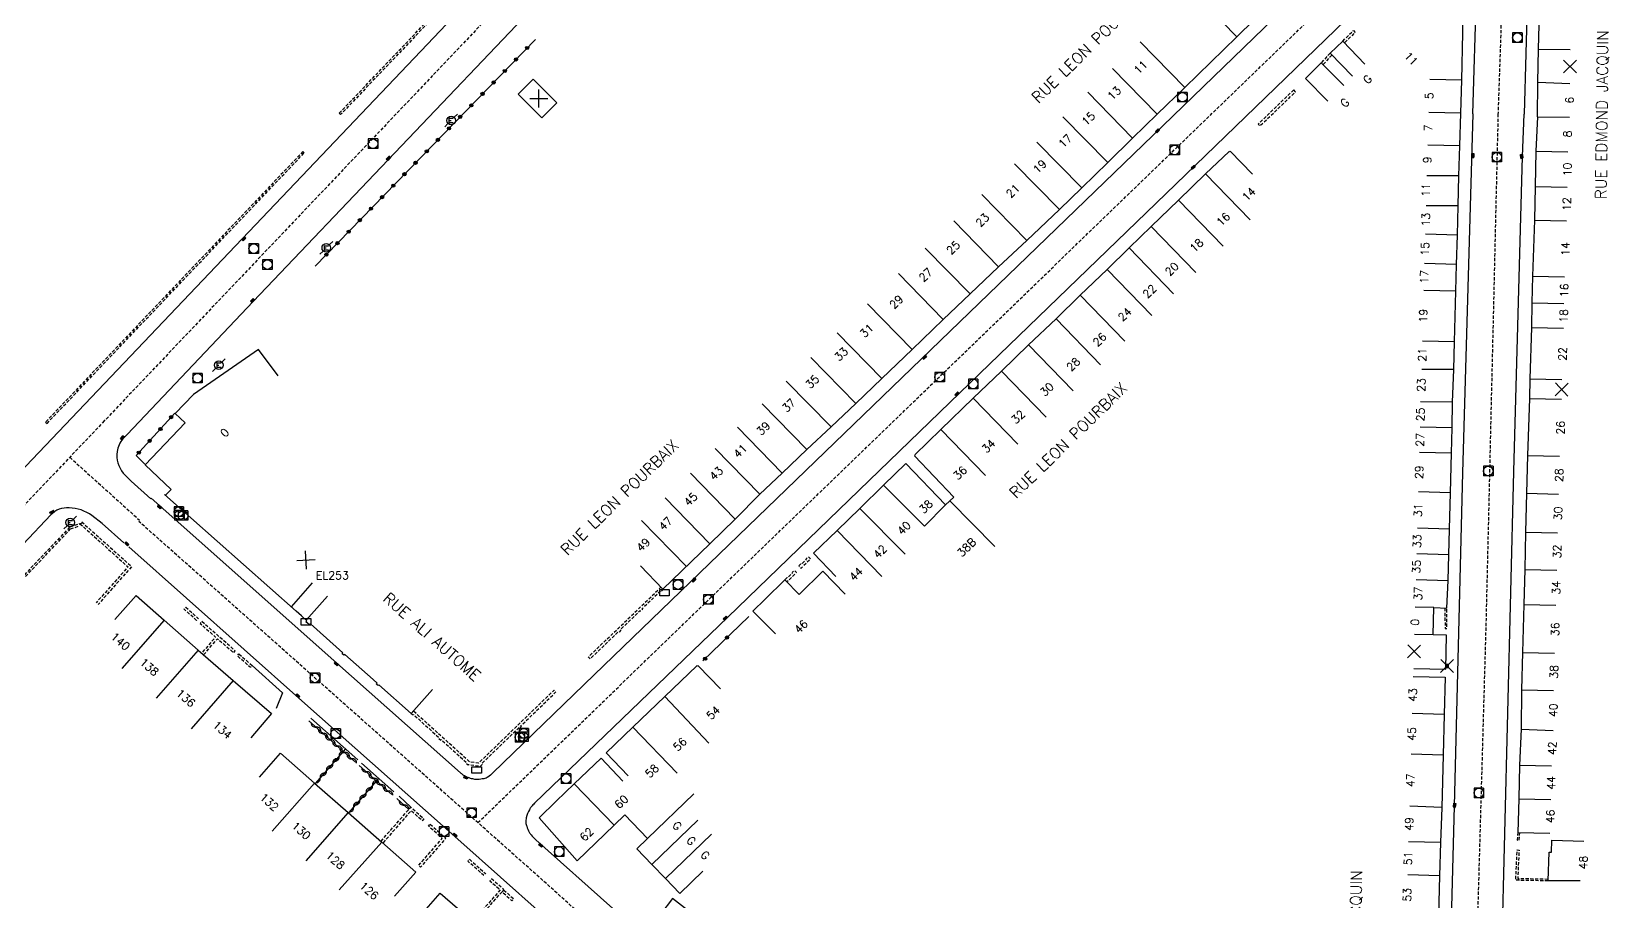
# Model space of a CAD drawing. Header units: millimetres. Extents: x 151000 to 152000, y 121000 to 122001.
# Drawn here: x 151374.9 to 151622.2, y 121145.2 to 121281 of the extents above; entities that cross this region are included whole.
import ezdxf
from ezdxf.enums import TextEntityAlignment as Align

# ---------------------------------------------------------------- set-up
doc = ezdxf.new("R2010")
doc.units = ezdxf.units.MM
doc.linetypes.add('DASHED', pattern=[0.75, 0.5, -0.25])
doc.layers.get('0').update_dxf_attribs({"linetype": 'CONTINUOUS'})
for name, color, linetype in [('W0001', 6, 'DASHED'), ('W0008', 7, 'CONTINUOUS'), ('W0100', 7, 'CONTINUOUS'), ('W0112', 1, 'DASHED'), ('W0310', 3, 'CONTINUOUS'), ('W0322', 7, 'CONTINUOUS'), ('W0400', 7, 'CONTINUOUS'), ('W0420', 7, 'CONTINUOUS'), ('W0471', 7, 'CONTINUOUS'), ('W0984', 7, 'CONTINUOUS'), ('W0989', 7, 'CONTINUOUS'), ('W0991', 7, 'CONTINUOUS'), ('W1102', 7, 'CONTINUOUS'), ('W1471', 7, 'CONTINUOUS')]:
    doc.layers.add(name, color=color, linetype=linetype)
doc.styles.get("Standard").update_dxf_attribs({"font": 'romans.shx', "width": 0.85})

# ---------------------------------------------------------------- blocks, each defined once
blk = doc.blocks.new('T420')
for p, q in [((0.75, 0.75), (-0.75, 0.75)), ((-0.75, 0.75), (-0.75, -0.75)), ((0.75, 0.75), (0.75, -0.75)), ((0.75, -0.75), (-0.75, -0.75))]:
    blk.add_line(p, q)
blk.add_ellipse((0, 0), major_axis=(-0.53, 0.53), ratio=1, start_param=3.926991, end_param=10.210176)
blk = doc.blocks.new('T400')
for p, q in [((-0.15, 0.3), (0.15, 0.3)), ((-0.15, -0.25), (-0.15, 0.3)), ((-0.15, 0.15), (0.15, 0.15)), ((-0.15, 0), (0.15, 0)), ((0.15, 0.3), (0.15, -0.25)), ((-0.15, -0.15), (0.15, -0.15)), ((-0.15, -0.25), (-0.15, -0.3)), ((-0.15, -0.3), (0.15, -0.3)), ((0.15, -0.3), (0.15, -0.25))]:
    blk.add_line(p, q)
blk = doc.blocks.new('t991o')
at = {"color": 0, "linetype": 'Continuous'}
for p, q in [((-1, 1), (1, -1)), ((-1, -1), (1, 1))]:
    blk.add_line(p, q, dxfattribs=at)
blk = doc.blocks.new('t322o')
at = {"color": 0, "linetype": 'Continuous'}
for radius in [0.25, 0.15]:
    blk.add_circle((0, 0), radius, dxfattribs=at)
blk = doc.blocks.new('t310o')
at = {"color": 0, "linetype": 'Continuous'}
for centre, start, end in [((-0.5, 0.38), 216.8699, 323.1304), ((0.5, -0.37), 36.8699, 143.1303)]:
    blk.add_arc(centre, 0.625, start, end, dxfattribs=at)
blk = doc.blocks.new('T471')
for p, q in [((-0.333334, 0.333334), (-0.333334, -0.333334)), ((-0.333334, 0.333334), (0.333334, 0.333334)), ((-0.333334, 0), (0, 0)), ((0.500001, 0.500001), (1.000002, 1.000002)), ((-0.500001, -0.500001), (-1.000002, -1.000002)), ((-0.333334, -0.333334), (0.333334, -0.333334))]:
    blk.add_line(p, q)
blk.add_ellipse((0, 0), major_axis=(0.471405, 0.471405), ratio=1, start_param=5.4977871438, end_param=11.780972451)
blk = doc.blocks.new('T1471')
at = {"color": 0, "linetype": 'Continuous', "flags": 128}
blk.add_lwpolyline([(-0.75, -0.5), (-0.75, 0.5), (0.75, 0.5), (0.75, -0.5), (-0.75, -0.5)], dxfattribs=at)

msp = doc.modelspace()

# ---------------------------------------------------------------- linework, layer by layer
at = {"layer": 'W0001'}
for p, q in [((151604.06, 121267.98), (151605.01, 121296.26)), ((151380.89, 121214.51), (151391.77, 121204.7))]:
    msp.add_line(p, q, dxfattribs=at)
msp.add_lwpolyline([(151906.21, 121635.85), (151828.49, 121585.3), (151810.68, 121573.04), (151798.8, 121564.37), (151618.21, 121443.6), (151597.68, 121430.01), (151549.22, 121389.9), (151541.58, 121383.19), (151533.05, 121374.61), (151520.25, 121361.07), (151386.28, 121220.18), (151367.68, 121200.61), (151365.49, 121198.3), (151308.68, 121138.47), (151295.91, 121124.98), (151290.43, 121118.75), (151285.09, 121112.66), (151270.43, 121093.65), (151260.54, 121079.31), (151251.01, 121064.19), (151243.16, 121050.73), (151236.11, 121038.15), (151235.72, 121037.2), (151219.74, 121000)], dxfattribs=at)
at = {"layer": 'W0001', "flags": 128}
for points in [[(151444.65, 121157.44), (151586.41, 121294.35)], [(151596.23, 121000), (151598.05, 121044.11), (151602.19, 121189.13), (151604.06, 121267.98)], [(151585, 121000.51), (151533.28, 121034.4), (151513.87, 121047.11), (151502.19, 121054.74), (151493.81, 121060.29), (151489.49, 121063.55), (151485.82, 121068.04), (151483.2, 121073.8), (151482.12, 121078.91), (151481.14, 121084.85), (151477.81, 121105.26), (151476.21, 121115.1), (151475, 121120.6), (151473.55, 121125.18), (151471.34, 121130.63), (151468.48, 121135.11), (151465.3, 121138.93), (151455.5, 121147.79), (151438.83, 121162.61), (151391.67, 121204.5)]]:
    msp.add_lwpolyline(points, dxfattribs=at)
at = {"layer": 'W0008'}
msp.add_lwpolyline([(151216.04, 121000), (151232.59, 121038.53), (151233.53, 121040.79), (151239.6, 121052.67), (151247.55, 121066.29), (151257.16, 121081.53), (151267.16, 121096.03), (151281.96, 121115.24), (151292.92, 121127.71), (151305.74, 121141.25), (151363.72, 121202.32), (151407.83, 121248.6), (151435.71, 121277.95), (151529.91, 121377.13), (151532.62, 121380.04), (151536.53, 121383.93), (151541.28, 121388.38), (151546.64, 121392.98), (151560.55, 121404.58), (151598.76, 121436.46)], dxfattribs=at)
at = {"layer": 'W0008', "flags": 128}
for points in [[(151583.23, 121296.83), (151550.08, 121264.77), (151513.91, 121229.84), (151477.79, 121194.98), (151462.79, 121180.52), (151446.96, 121165.2, -0.066526), (151446.22, 121164.56, -0.095356), (151445.58, 121164.31, -0.035178), (151444.58, 121164.18, -0.062645), (151444.01, 121164.22, -0.038391), (151443.3, 121164.42, -0.03449), (151442.54, 121164.75, -0.044138), (151442.37, 121164.86, -0.01596), (151441.93, 121165.23), (151422.16, 121182.78), (151393.61, 121208.13)], [(151589.58, 121291.87), (151556.74, 121260.15), (151519.95, 121224.59), (151483.67, 121189.51), (151453.51, 121160.46, 0.04053), (151452.99, 121159.92, 0.055845), (151452.69, 121159.47, 0.051291), (151452.21, 121158.21, 0.089928), (151452.14, 121157.44, 0.060267), (151452.27, 121156.87, 0.034958), (151452.66, 121155.95, 0.061526), (151452.95, 121155.52, 0.030219), (151453.69, 121154.78), (151465.74, 121144.02, -0.010964)], [(151600.1, 121268.16), (151598.48, 121212.07), (151597.15, 121160.09), (151596.29, 121126.35), (151595.96, 121114.52), (151594.69, 121068.22), (151593.7, 121028.79), (151593.03, 121007.04), (151592.98, 121005.97, -0.065068), (151592.74, 121004.64, -0.113378), (151592.34, 121003.96, -0.02742), (151591.57, 121003.23, -0.055937), (151591.14, 121002.94, -0.030068), (151590.53, 121002.68, -0.059386), (151590.21, 121002.6, -0.059366), (151589.8, 121002.6, -0.036825), (151589.15, 121002.72, -0.042995), (151588.91, 121002.81, -0.03633), (151588.64, 121002.96), (151587.36, 121003.8)]]:
    msp.add_lwpolyline(points, format="xyb", dxfattribs=at)
at = {"layer": 'W0008'}
for points in [[(151636.18, 121286.21), (151624.34, 121294.36), (151623.61, 121294.85, 0.267006), (151620.82, 121295.15), (151610.53, 121290.1), (151609.79, 121289.68, 0.205994), (151608.66, 121288.15), (151608.63, 121287.12), (151608.09, 121268.11)], [(151600.1, 121268.16), (151600.64, 121287.03), (151600.6, 121288.02), (151600.54, 121288.86, 0.2132), (151598.89, 121290.32), (151592.43, 121293.09, 0.234459), (151590.6, 121292.69), (151589.72, 121291.83)], [(151453.78, 121285.3), (151409.54, 121238.82), (151389.83, 121218.05), (151389.22, 121217.46), (151389.18, 121217.42, 0.149447), (151388.29, 121215.39, 0.206844), (151389.23, 121212.05), (151390.46, 121210.79), (151393.56, 121208.04)], [(151389.34, 121201.13), (151385.94, 121204.14), (151384.35, 121205.39, 0.155856), (151380.77, 121206.61, 0.226168), (151377.95, 121205.52), (151369.21, 121196.34), (151336.52, 121161.95), (151306.09, 121129.91), (151299.85, 121123.35), (151287.2, 121109.46), (151274.47, 121093.27), (151262.98, 121076.95), (151253.84, 121062.86), (151244.39, 121046.64), (151238.57, 121034.85), (151237.09, 121031.27), (151224.07, 121000.85), (151224.4, 121000)]]:
    msp.add_lwpolyline(points, format="xyb", dxfattribs=at)
at = {"layer": 'W0008', "flags": 128}
for points in [[(151649.31, 121131.9), (151607.01, 121133.04), (151606.52, 121133.14), (151605, 121134.22), (151604.49, 121135.91), (151604.59, 121136.89), (151606.46, 121212.31), (151607.82, 121261.48), (151608.09, 121268.11)], [(151460.59, 121137.89), (151441.97, 121154.47), (151417.15, 121176.46), (151390.1, 121200.51)], [(151409.37, 121181.99), (151414.1, 121177.7), (151413.15, 121175.28)], [(151418.55, 121173.74), (151425.87, 121167.26)], [(151426.45, 121166.72), (151431.52, 121162.23)], [(151432.32, 121161.57), (151434.17, 121159.88)]]:
    msp.add_lwpolyline(points, dxfattribs=at)
at = {"layer": 'W0100'}
for p, q in [((151598.04, 121263.16), (151598.21, 121268.25)), ((151610.16, 121267.69), (151609.91, 121262.34)), ((151597.87, 121258.48), (151598.04, 121263.16)), ((151609.91, 121262.34), (151609.81, 121256.78)), ((151597.79, 121253.79), (151597.87, 121258.48)), ((151609.81, 121256.78), (151609.7, 121251.56)), ((151597.67, 121249.19), (151597.79, 121253.79)), ((151609.7, 121251.56), (151609.41, 121242.79)), ((151597.54, 121244.64), (151597.67, 121249.19)), ((151597.43, 121240.45), (151597.54, 121244.64)), ((151609.41, 121242.79), (151609.31, 121238.63)), ((151597.22, 121232.53), (151597.43, 121240.45)), ((151609.31, 121238.63), (151609.23, 121234.8)), ((151609.23, 121234.8), (151608.99, 121226.77)), ((151597.12, 121228.22), (151597.22, 121232.53)), ((151596.91, 121223.1), (151597.12, 121228.22)), ((151608.99, 121226.77), (151608.91, 121223.71)), ((151596.87, 121219.09), (151596.91, 121223.1)), ((151608.91, 121223.71), (151608.64, 121214.81)), ((151596.77, 121215.14), (151596.87, 121219.09)), ((151596.6, 121208.93), (151596.77, 121215.14)), ((151608.64, 121214.81), (151608.47, 121208.91)), ((151596.43, 121203.26), (151596.6, 121208.93)), ((151608.47, 121208.91), (151608.31, 121202.83)), ((151596.32, 121199.28), (151596.43, 121203.26)), ((151608.31, 121202.83), (151608.18, 121197)), ((151596.2, 121195.27), (151596.32, 121199.28)), ((151608.18, 121197), (151608.03, 121191.52)), ((151596.01, 121190.94), (151596.2, 121195.27)), ((151593.87, 121186.77), (151593.96, 121191.03)), ((151593.96, 121191.03), (151596.01, 121190.94)), ((151608.03, 121191.52), (151607.83, 121184.03)), ((151595.95, 121186.73), (151593.87, 121186.77)), ((151595.84, 121181.41), (151595.95, 121186.73)), ((151607.83, 121184.03), (151607.69, 121178.19)), ((151590.84, 121181.52), (151595.84, 121181.41)), ((151607.69, 121178.19), (151607.62, 121172.03)), ((151607.62, 121172.03), (151607.37, 121166.43)), ((151607.37, 121166.43), (151607.24, 121161.17)), ((151607.24, 121161.17), (151607.12, 121155.92)), ((151607.12, 121155.92), (151612.12, 121155.8))]:
    msp.add_line(p, q, dxfattribs=at)
for points in [[(151610.16, 121267.69), (151610.22, 121273.08), (151610.35, 121278.23), (151610.6, 121287.72), (151616.67, 121290.77), (151622.12, 121293.56), (151628.91, 121288.88), (151634.45, 121285.02)], [(151598.21, 121268.25), (151598.35, 121273.39), (151598.66, 121288.25), (151591.9, 121291.17)], [(151413.43, 121227.21), (151410.38, 121231.32), (151400.19, 121224.31), (151397.34, 121221.32), (151398.91, 121219.87), (151392.66, 121213.31), (151396.73, 121209.5), (151395.8, 121208.53)]]:
    msp.add_lwpolyline(points, dxfattribs=at)
at = {"layer": 'W0100', "flags": 128}
for points in [[(151565.92, 121282.82), (151563.23, 121280.19), (151555.1, 121272.24), (151550.77, 121268.08), (151546.91, 121264.36), (151543.04, 121260.55), (151538.97, 121256.59), (151535.48, 121253.2), (151530.38, 121248.39), (151526, 121244.26), (151521.53, 121240.04), (151517.35, 121236.04), (151512.48, 121231.33), (151507.75, 121226.81), (151503.67, 121222.93), (151499.82, 121219.24), (151496.02, 121215.72), (151492.2, 121212.05), (151488.7, 121208.72), (151484.83, 121204.86), (151480.89, 121201.01), (151473.53, 121193.93), (151470.06, 121197.53)], [(151583.22, 121275.91), (151579.75, 121279.51), (151577.79, 121277.62), (151581.26, 121274.02)], [(151579.91, 121272.55), (151576.41, 121276.12), (151573.93, 121273.68), (151577.43, 121270.11)], [(151565.68, 121258.75), (151562.19, 121262.34), (151562.07, 121262.23), (151562.03, 121262.26), (151558.34, 121258.77), (151554.12, 121254.67), (151549.85, 121250.55), (151546.37, 121247.2), (151542.97, 121243.84), (151538.76, 121239.81), (151534.96, 121236.13), (151530.68, 121232.09), (151526.44, 121227.95), (151522.02, 121223.73), (151516.98, 121218.82), (151512.92, 121214.91), (151512.98, 121214.84), (151512.85, 121214.71), (151519.01, 121208.3), (151517.72, 121207.06), (151511.52, 121213.52), (151508.01, 121210.16), (151504.32, 121206.49), (151500.79, 121203.07), (151497.1, 121199.51), (151500.57, 121195.91)], [(151437.54, 121178.26), (151434.23, 121174.51), (151429.18, 121178.98), (151429.07, 121178.85), (151428.77, 121179.09), (151428.89, 121179.23), (151428.26, 121179.79), (151423.84, 121183.72), (151423.72, 121183.58), (151423.42, 121183.82), (151423.55, 121183.96), (151422.52, 121184.88), (151418.5, 121188.47), (151418.37, 121188.32), (151418.08, 121188.56), (151417.79, 121188.81), (151417.94, 121188.98), (151417.09, 121189.73), (151416.25, 121190.48), (151395.7, 121208.71)], [(151502.02, 121193.12), (151498.52, 121196.7), (151494.85, 121193.1), (151492.62, 121195.39), (151489.5, 121192.37), (151487.61, 121190.49), (151491.13, 121186.94)], [(151387.94, 121189.18), (151391.26, 121192.92), (151395.61, 121189.06), (151400.96, 121184.39), (151406.4, 121179.65), (151412.41, 121174.5), (151409.15, 121170.71)], [(151482.53, 121178.36), (151479.06, 121181.96), (151478.97, 121181.87), (151478.87, 121181.96), (151473.84, 121177.12), (151468.87, 121172.37), (151464.66, 121168.33), (151468.12, 121164.73)], [(151590.77, 121180.28), (151595.77, 121180.15), (151595.62, 121174.35), (151595.45, 121168), (151595.22, 121159.82), (151595.02, 121154.32), (151594.89, 121149.14), (151594.73, 121142.96), (151594.64, 121137.65), (151594.42, 121132.06), (151594.3, 121126.07), (151594.19, 121120.34), (151594.08, 121114.58), (151593.87, 121108.76), (151593.67, 121102.93), (151588.67, 121103.1)], [(151410.51, 121164.54), (151413.81, 121168.29), (151419.12, 121163.62), (151424.36, 121159.02), (151429.64, 121154.42), (151434.96, 121149.69), (151431.63, 121145.96)], [(151479.76, 121149.88), (151476.17, 121146.4), (151473.93, 121148.71), (151471.81, 121150.92), (151469.46, 121153.36), (151471.15, 121154.99), (151467.6, 121158.68), (151465.92, 121157.03), (151460.17, 121151.46), (151454.21, 121158.19), (151456.89, 121160.81), (151459.67, 121163.49), (151463.89, 121167.49), (151467.3, 121163.94)], [(151616.85, 121148.34), (151611.85, 121148.34), (151611.98, 121152.84), (151612.39, 121152.84), (151612.44, 121154.7), (151617.44, 121154.56)], [(151435.47, 121142.68), (151438.75, 121146.45), (151444.17, 121141.73), (151454.63, 121132.65), (151459.99, 121127.98), (151455.08, 121122.24), (151451.28, 121125.49)], [(151479.03, 121142.52), (151475.07, 121145.59), (151471.39, 121140.83), (151473.86, 121138.92), (151490.27, 121126.2), (151506.65, 121113.45), (151510.55, 121110.86), (151508.78, 121108.19), (151492.39, 121083.52), (151490.52, 121084.82), (151486.99, 121079.32), (151489.64, 121073.74), (151489.92, 121073.99), (151494.97, 121081.7), (151497.41, 121080.1), (151500.18, 121084.26)]]:
    msp.add_lwpolyline(points, dxfattribs=at)
at = {"layer": 'W0100'}
msp.add_lwpolyline([(151450.95, 121271.22), (151454.65, 121267.51), (151456.99, 121269.84), (151453.28, 121273.55)], close=True, dxfattribs=at)
at = {"layer": 'W0100', "flags": 128}
msp.add_lwpolyline([(151596.2, 121181.64), (151595.9, 121181.64), (151595.91, 121182.19), (151596.2, 121182.19)], close=True, dxfattribs=at)
at = {"layer": 'W0112'}
for points in [[(151422.99, 121268.24), (151450.62, 121297.24), (151450.84, 121297.04), (151423.2, 121268.03)], [(151417.32, 121262.27), (151377.11, 121220), (151377.33, 121219.8), (151417.53, 121262.07)]]:
    msp.add_lwpolyline(points, close=True, dxfattribs=at)
at = {"layer": 'W0112', "flags": 128}
for points in [[(151579.75, 121279.51), (151581.41, 121281.16), (151581.69, 121280.87), (151580.03, 121279.22)], [(151577.79, 121277.62), (151577.43, 121277.26), (151576.41, 121276.11)], [(151578.07, 121277.33), (151577.72, 121276.99), (151576.69, 121275.83)], [(151382.75, 121204.42), (151390.55, 121197.43), (151385.31, 121191.52)], [(151382.48, 121204.12), (151389.99, 121197.4), (151385.01, 121191.78)], [(151492.62, 121195.39), (151492.95, 121195.72), (151493, 121195.69), (151493.8, 121196.45), (151493.75, 121196.51), (151494.09, 121196.84), (151494.42, 121196.5), (151492.93, 121195.06)], [(151473.52, 121193.94), (151473.45, 121193.87), (151473.54, 121193.78), (151473.27, 121193.49), (151473.17, 121193.6), (151470.26, 121190.8), (151470.35, 121190.71), (151470.07, 121190.45), (151469.99, 121190.53), (151466.89, 121187.56), (151466.97, 121187.48), (151466.69, 121187.18), (151466.6, 121187.27), (151462.17, 121183.02), (151461.9, 121183.3), (151466.61, 121187.84), (151470, 121191.1), (151473.18, 121194.16), (151473.25, 121194.22)], [(151595.71, 121190.96), (151595.74, 121187.77), (151596.04, 121187.77), (151596.01, 121190.94)], [(151401.79, 121183.66), (151403.97, 121186.17), (151406.49, 121183.97), (151406.75, 121184.27), (151401.52, 121188.85), (151401.25, 121188.55), (151403.67, 121186.43), (151401.49, 121183.93)], [(151434.23, 121174.51), (151434.54, 121174.26), (151434.59, 121174.32), (151438.62, 121170.68), (151438.56, 121170.61), (151438.86, 121170.35), (151438.91, 121170.41), (151442.92, 121166.79), (151442.86, 121166.72), (151443.15, 121166.47), (151443.21, 121166.53), (151444.95, 121166.3), (151445.02, 121166.23), (151445.29, 121166.51), (151445.2, 121166.61), (151451.09, 121172.32), (151451.16, 121172.25), (151451.44, 121172.53), (151451.37, 121172.59), (151456.84, 121177.86), (151456.56, 121178.15), (151451.1, 121172.88), (151451.1, 121172.89), (151450.81, 121172.61), (151450.8, 121172.59), (151450.8, 121172.59), (151444.75, 121166.73), (151443.38, 121166.91), (151438.88, 121170.98), (151438.88, 121170.98), (151434.55, 121174.88), (151434.5, 121174.82), (151434.49, 121174.82)], [(151429.51, 121154.54), (151434.17, 121159.88), (151436.22, 121158.04), (151435.95, 121157.74), (151434.2, 121159.32), (151429.81, 121154.27)], [(151607.12, 121155.92), (151607.01, 121154.73), (151607.31, 121154.7), (151607.42, 121155.91)], [(151611.85, 121148.34), (151606.78, 121148.45), (151607, 121153.18), (151607.3, 121153.16), (151607.09, 121148.74), (151611.86, 121148.64)], [(151444.14, 121141.76), (151448.71, 121147), (151446.79, 121148.65), (151446.53, 121148.35), (151448.14, 121146.96), (151443.84, 121142.02)]]:
    msp.add_lwpolyline(points, dxfattribs=at)
for points in [[(151572.09, 121271.87), (151566.54, 121266.53), (151566.82, 121266.25), (151572.37, 121271.58)], [(151494.78, 121197.53), (151495.11, 121197.84), (151495.18, 121197.78), (151495.99, 121198.58), (151495.92, 121198.64), (151496.29, 121198.98), (151496.62, 121198.63), (151495.12, 121197.15)], [(151399.01, 121191.1), (151400.96, 121189.33), (151400.7, 121189.04), (151398.74, 121190.8)], [(151407.32, 121183.79), (151409.37, 121181.99), (151409.11, 121181.69), (151407.06, 121183.49)], [(151437.19, 121157.21), (151439.63, 121155.02), (151435.69, 121150.48), (151435.38, 121150.74), (151439.07, 121154.99), (151436.92, 121156.91)], [(151443.35, 121151.72), (151445.85, 121149.48), (151445.59, 121149.18), (151443.08, 121151.43)], [(151448.68, 121146.9), (151450.23, 121145.55), (151449.96, 121145.25), (151448.41, 121146.6)]]:
    msp.add_lwpolyline(points, close=True, dxfattribs=at)
at = {"layer": 'W0112'}
msp.add_lwpolyline([(151382.8, 121204.24), (151380.85, 121203.58), (151356.17, 121177.56), (151353.85, 121167.06), (151353.35, 121167.23), (151353.23, 121166.95), (151354.07, 121166.66), (151356.44, 121177.41), (151381.02, 121203.32), (151382.34, 121203.77)], dxfattribs=at)
at = {"layer": 'W0310', "flags": 128}
for points in [[(151418.22, 121173.37), (151425.54, 121166.88)], [(151423.96, 121168.95), (151419.21, 121163.54)], [(151426.12, 121166.35), (151431.19, 121161.86)], [(151429.16, 121164.39), (151424.43, 121158.96)], [(151431.99, 121161.2), (151433.83, 121159.52)]]:
    msp.add_lwpolyline(points, dxfattribs=at)
at = {"layer": 'W0322'}
for points in [[(151453.63, 121279.75), (151419.23, 121244.37)], [(151397.3, 121221.4), (151391.27, 121214.77), (151392.6, 121213.44)]]:
    msp.add_lwpolyline(points, dxfattribs=at)
at = {"layer": 'W0322', "flags": 128}
msp.add_lwpolyline([(151486.98, 121189.65), (151479.8, 121182.72)], dxfattribs=at)
at = {"layer": 'W1102'}
for p, q in [((151610.35, 121278.23), (151615.28, 121278.18)), ((151598.35, 121273.39), (151593.35, 121273.53)), ((151610.22, 121273.08), (151615.22, 121272.9)), ((151598.21, 121268.25), (151593.21, 121268.38)), ((151610.16, 121267.69), (151615.16, 121267.63)), ((151598.04, 121263.16), (151593.04, 121263.25)), ((151609.91, 121262.34), (151614.91, 121262.21)), ((151597.87, 121258.48), (151592.87, 121258.48)), ((151609.81, 121256.78), (151614.81, 121256.68)), ((151597.79, 121253.79), (151592.79, 121253.79)), ((151609.7, 121251.56), (151614.7, 121251.45)), ((151597.67, 121249.19), (151592.67, 121249.33)), ((151597.54, 121244.64), (151592.54, 121244.77)), ((151609.41, 121242.79), (151614.41, 121242.67)), ((151597.43, 121240.45), (151592.44, 121240.58)), ((151609.31, 121238.63), (151614.31, 121238.51)), ((151609.23, 121234.8), (151614.22, 121234.69)), ((151597.22, 121232.53), (151592.22, 121232.65)), ((151597.12, 121228.22), (151592.12, 121228.22)), ((151608.99, 121226.77), (151613.99, 121226.64)), ((151596.91, 121223.1), (151591.91, 121223.16)), ((151608.91, 121223.71), (151613.91, 121223.56)), ((151596.87, 121219.09), (151591.87, 121219.21)), ((151596.77, 121215.14), (151591.77, 121215.27)), ((151608.64, 121214.81), (151613.63, 121214.66)), ((151596.6, 121208.93), (151591.61, 121209.09)), ((151608.47, 121208.91), (151613.46, 121208.76)), ((151596.43, 121203.26), (151591.43, 121203.41)), ((151608.31, 121202.83), (151613.31, 121202.71)), ((151596.32, 121199.28), (151591.32, 121199.43)), ((151608.18, 121197), (151613.18, 121196.86)), ((151591.2, 121195.42), (151596.2, 121195.27)), ((151593.96, 121191.03), (151591.08, 121191.12)), ((151608.03, 121191.52), (151613.02, 121191.39)), ((151593.87, 121186.77), (151590.96, 121186.84)), ((151607.83, 121184.03), (151612.83, 121183.9)), ((151607.69, 121178.19), (151612.68, 121178.07)), ((151595.62, 121174.35), (151590.62, 121174.48)), ((151607.62, 121172.03), (151612.61, 121171.81)), ((151595.45, 121168), (151590.45, 121168.13)), ((151607.37, 121166.43), (151612.37, 121166.3)), ((151595.22, 121159.82), (151590.22, 121160.01)), ((151607.24, 121161.17), (151612.24, 121161.04)), ((151595.02, 121154.32), (151590.02, 121154.44)), ((151594.89, 121149.14), (151589.9, 121149.27))]:
    msp.add_line(p, q, dxfattribs=at)
at = {"layer": 'W1102', "flags": 128}
for points in [[(151563.23, 121280.19), (151556.24, 121287.34)], [(151555.1, 121272.24), (151548.11, 121279.39)], [(151550.77, 121268.08), (151543.77, 121275.23)], [(151546.91, 121264.36), (151539.92, 121271.51)], [(151543.04, 121260.55), (151536.05, 121267.7)], [(151538.97, 121256.59), (151531.98, 121263.74)], [(151535.48, 121253.2), (151528.49, 121260.35)], [(151558.34, 121258.77), (151565.31, 121251.6)], [(151530.38, 121248.39), (151523.39, 121255.54)], [(151554.12, 121254.67), (151561.09, 121247.5)], [(151526, 121244.26), (151519.01, 121251.41)], [(151549.85, 121250.55), (151556.82, 121243.38)], [(151521.53, 121240.04), (151514.54, 121247.18)], [(151546.37, 121247.2), (151553.34, 121240.03)], [(151542.97, 121243.84), (151549.94, 121236.67)], [(151517.35, 121236.04), (151510.36, 121243.19)], [(151538.76, 121239.81), (151545.73, 121232.64)], [(151512.48, 121231.33), (151505.49, 121238.48)], [(151507.75, 121226.81), (151500.75, 121233.96)], [(151534.96, 121236.13), (151541.93, 121228.96)], [(151530.68, 121232.09), (151537.65, 121224.91)], [(151503.67, 121222.93), (151496.68, 121230.08)], [(151526.44, 121227.95), (151533.41, 121220.77)], [(151499.82, 121219.24), (151492.83, 121226.39)], [(151496.02, 121215.72), (151489.03, 121222.87)], [(151522.02, 121223.73), (151528.99, 121216.56)], [(151492.2, 121212.05), (151485.21, 121219.2)], [(151516.98, 121218.82), (151523.95, 121211.65)], [(151488.7, 121208.72), (151481.71, 121215.87)], [(151484.83, 121204.86), (151477.84, 121212.01)], [(151517.72, 121207.06), (151514.39, 121203.75), (151508.01, 121210.16)], [(151480.89, 121201.01), (151473.9, 121208.16)], [(151518.37, 121207.68), (151525.42, 121200.59)], [(151477.21, 121197.47), (151470.22, 121204.62)], [(151504.32, 121206.49), (151511.37, 121199.4)], [(151500.79, 121203.07), (151507.74, 121195.88)], [(151415.5, 121191.14), (151418.82, 121194.88)], [(151417.84, 121189.06), (151421.16, 121192.8)], [(151395.61, 121189.06), (151389.03, 121181.54)], [(151400.96, 121184.39), (151394.37, 121176.86)], [(151406.4, 121179.65), (151399.84, 121172.11)], [(151473.84, 121177.12), (151480.74, 121169.88)], [(151468.87, 121172.37), (151475.79, 121165.16)], [(151419.12, 121163.62), (151412.51, 121156.12)], [(151459.67, 121163.49), (151465.92, 121157.03)], [(151471.15, 121154.99), (151478.36, 121161.92)], [(151424.36, 121159.02), (151417.77, 121151.5)], [(151471.81, 121150.92), (151479.01, 121157.85)], [(151473.93, 121148.71), (151481.14, 121155.64)], [(151429.64, 121154.42), (151422.99, 121146.95)]]:
    msp.add_lwpolyline(points, dxfattribs=at)

# ---------------------------------------------------------------- block references
at = {"layer": 'W0310'}
for p, rotation in [((151419.34, 121172.37), 318.4814054572784), ((151420.46, 121171.38), 318.4814054572784), ((151421.59, 121170.38), 318.4814054572784), ((151422.71, 121169.39), 318.4814054572784), ((151421.98, 121166.69), 228.7394008268986), ((151422.97, 121167.82), 228.7394008268986), ((151423.83, 121168.4), 318.4814054572784), ((151424.95, 121167.4), 318.4814054572784), ((151420, 121164.44), 228.7394008268986), ((151420.99, 121165.57), 228.7394008268986), ((151427.24, 121165.36), 318.4581097379003), ((151428.37, 121164.36), 318.4581097379003), ((151427.19, 121162.13), 228.9443530286318), ((151428.17, 121163.26), 228.9443530286318), ((151429.49, 121163.37), 318.4581097379003), ((151430.61, 121162.37), 318.4581097379003), ((151425.22, 121159.87), 228.9443530286318), ((151426.2, 121161), 228.9443530286318), ((151433.09, 121160.19), 317.598587527596)]:
    msp.add_blockref('t310o', p, dxfattribs=dict(at, rotation=rotation))
at = {"layer": 'W0322'}
for p, rotation in [((151452.34, 121278.43), 225.8092549354622), ((151450.6, 121276.64), 225.8092549354622), ((151448.85, 121274.84), 225.8092549354622), ((151445.37, 121271.26), 225.8092549354622), ((151447.11, 121273.05), 225.8092549354622), ((151443.63, 121269.47), 225.8092549354622), ((151440.14, 121265.88), 225.8092549354622), ((151441.88, 121267.67), 225.8092549354622), ((151438.4, 121264.09), 225.8092549354622), ((151436.66, 121262.3), 225.8092549354622), ((151433.17, 121258.71), 225.8092549354622), ((151434.91, 121260.5), 225.8092549354622), ((151431.43, 121256.92), 225.8092549354622), ((151427.94, 121253.33), 225.8092549354622), ((151429.68, 121255.13), 225.8092549354622), ((151426.2, 121251.54), 225.8092549354622), ((151424.46, 121249.75), 225.8092549354622), ((151420.97, 121246.16), 225.8092549354622), ((151422.71, 121247.96), 225.8092549354622), ((151395.05, 121218.92), 227.7090774426744), ((151396.73, 121220.77), 227.7090774426744), ((151393.37, 121217.07), 227.7090774426744), ((151391.68, 121215.23), 227.7090774426744), ((151483.56, 121186.35), 224.020455542869), ((151480.14, 121183.05), 224.020455542869)]:
    msp.add_blockref('t322o', p, dxfattribs=dict(at, rotation=rotation))
at = {"layer": 'W0400'}
for p, rotation in [((151550.8, 121265.48), 314.5419419304256), ((151430.65, 121261.2), 136.0342995422612), ((151600.08, 121261.65), 0.5214960309004102), ((151607.7, 121261.49), 3.767211204007622), ((151556.39, 121259.82), 132.7854782282776), ((151408.08, 121248.62), 136.3926228284515), ((151409.44, 121238.98), 136.3926228284515), ((151514.41, 121230.12), 313.996577796974), ((151519.5, 121224.37), 134.0407464657054), ((151389.09, 121217.54), 143.6005863154797), ((151394.89, 121206.79), 228.3908410892696), ((151378.11, 121205.94), 113.5531149996951), ((151389.8, 121200.98), 48.35981826731505), ((151478.38, 121195.34), 313.9913592287137), ((151483.3, 121189.36), 133.9672410495686), ((151422.54, 121182.24), 228.4094579160766), ((151416.51, 121177.24), 48.35981826554319), ((151442.75, 121164.49), 245.0807893792662), ((151597.23, 121160.15), 351.2377799999999), ((151441.06, 121155.48), 48.45869595272084), ((151454.45, 121153.9), 228.2246041903642)]:
    msp.add_blockref('T400', p, dxfattribs=dict(at, rotation=rotation))
at = {"layer": 'W0420'}
for p in [(151607.05, 121280.04), (151554.71, 121270.75), (151428.26, 121263.47), (151553.48, 121262.5), (151603.83, 121261.38), (151409.63, 121247.09), (151411.76, 121244.61), (151400.84, 121226.86), (151516.78, 121227.02), (151522.02, 121225.94), (151602.48, 121212.36), (151397.92, 121206.01), (151398.01, 121205.46), (151398.58, 121205.41), (151475.91, 121194.63), (151480.63, 121192.29), (151419.18, 121180.05), (151422.42, 121171.32), (151451.82, 121171.39), (151451.2, 121170.77), (151451.73, 121170.85), (151458.4, 121164.31), (151601.02, 121162.08), (151443.65, 121158.98), (151439.34, 121156.05), (151457.34, 121152.9)]:
    msp.add_blockref('T420', p, dxfattribs=at)
at = {"layer": 'W0471'}
for p in [(151440.46, 121267.12), (151420.96, 121247.22), (151404.18, 121228.9), (151380.96, 121204.32)]:
    msp.add_blockref('T471', p, dxfattribs=at)
at = {"layer": 'W0991'}
msp.add_blockref('t991o', (151615.25, 121275.54), dxfattribs=at)
for p, rotation in [((151454.18, 121270.55), 45), ((151613.95, 121225.1), 358.557652311162), ((151417.79, 121198.46), 48.41420458917197), ((151590.9, 121184.18), 358.7612981403443)]:
    msp.add_blockref('t991o', p, dxfattribs=dict(at, rotation=rotation))
at = {"layer": 'W0991', "extrusion": (0, 0, -1), "rotation": 270.2886625344586}
msp.add_blockref('t991o', (-151596.05, 121181.91), dxfattribs=at)
at = {"layer": 'W1471'}
for p in [(151473.8, 121193.35), (151417.79, 121188.81), (151444.45, 121165.68)]:
    msp.add_blockref('T1471', p, dxfattribs=at)

# ---------------------------------------------------------------- texts
at = {"layer": 'W0984'}
for s, rotation, p in [('11', 313.7298, (151590.44, 121276.76)), ('5', 89.8935, (151593.28, 121270.95)), ('6', 89.8935, (151615.19, 121270.27)), ('7', 88.418, (151593.09, 121265.93)), ('8', 89.1084, (151614.86, 121265)), ('9', 88.418, (151592.96, 121260.95)), ('10', 89.1084, (151614.86, 121259.46)), ('11', 88.418, (151592.73, 121256.25)), ('12', 89.1084, (151614.75, 121254.05)), ('13', 88.418, (151592.73, 121251.62)), ('15', 88.418, (151592.6, 121247.05)), ('14', 89.1084, (151614.55, 121247.04)), ('17', 88.418, (151592.49, 121242.68)), ('16', 89.1084, (151614.36, 121240.58)), ('19', 88.418, (151592.33, 121236.62)), ('18', 89.1084, (151614.27, 121236.59)), ('22', 89.1084, (151614.1, 121230.65)), ('21', 88.418, (151592.17, 121230.52)), ('23', 88.418, (151592.02, 121225.8)), ('25', 88.418, (151591.89, 121221.2)), ('26', 89.1084, (151613.77, 121219.12)), ('0', 45.2931, (151405.08, 121218.35)), ('27', 88.418, (151591.82, 121217.22)), ('29', 88.418, (151591.69, 121212.17)), ('28', 89.1084, (151613.55, 121211.71)), ('31', 88.418, (151591.52, 121206.24)), ('30', 89.1084, (151613.39, 121205.74)), ('33', 88.418, (151591.37, 121201.41)), ('32', 89.1084, (151613.24, 121199.79)), ('35', 88.418, (151591.26, 121197.42)), ('34', 89.1084, (151613.1, 121194.13)), ('37', 88.418, (151591.53, 121193.23)), ('0', 88.418, (151591.03, 121188.74)), ('36', 89.1084, (151612.93, 121187.64)), ('38', 89.1084, (151612.76, 121181)), ('43', 88.418, (151590.7, 121177.38)), ('40', 89.1084, (151612.65, 121175)), ('45', 88.418, (151590.54, 121171.31)), ('42', 89.1084, (151612.49, 121169.07)), ('47', 88.418, (151590.34, 121164.06)), ('44', 89.1084, (151612.3, 121163.65)), ('49', 88.418, (151590.12, 121157.23)), ('46', 89.1084, (151612.18, 121158.42)), ('51', 88.418, (151589.96, 121151.87)), ('48', 89.1084, (151617.34, 121151.2)), ('53', 88.418, (151589.81, 121146.17))]:
    msp.add_text(s, height=1.25, rotation=rotation, dxfattribs=at).set_placement(p, align=Align.MIDDLE)
msp.add_text('EL253', height=1.25, dxfattribs=at).set_placement((151419.34, 121195.44))
at = {"layer": 'W0989'}
for s, rotation, p in [('RUE LEON POURBAIX', 44.3611, (151540.36, 121278.88)), ('RUE EDMOND JACQUIN', 89.337, (151620.31, 121268)), ('RUE EDMOND JACQUIN', 89.337, (151620.31, 121268)), ('RUE LEON POURBAIX', 44.3611, (151536.88, 121217.18)), ('RUE LEON POURBAIX', 44.2985, (151466.79, 121208.26)), ('RUE ALI AUTOME', 318.4142, (151437.47, 121186.48)), ('RUE EDMOND JACQUIN', 88.925, (151581.73, 121136.81))]:
    msp.add_text(s, height=1.75, rotation=rotation, dxfattribs=at).set_placement(p, align=Align.MIDDLE)
at = {"layer": 'W0991'}
for s, rotation, p in [('11', 43.8404, (151548.18, 121275.43)), ('G', 44.0204, (151583.63, 121273.53)), ('13', 43.8404, (151544.06, 121271.38)), ('G', 44.0204, (151580.07, 121269.87)), ('15', 43.8404, (151540.01, 121267.39)), ('17', 43.8404, (151536.4, 121263.91)), ('19', 43.8404, (151532.41, 121259.92)), ('21', 43.8404, (151528.22, 121256.12)), ('14', 43.7868, (151565.09, 121255.58)), ('23', 43.8404, (151523.47, 121251.56)), ('16', 43.7868, (151561.09, 121251.68)), ('25', 43.8404, (151518.91, 121247.25)), ('18', 43.7868, (151556.92, 121247.6)), ('27', 43.8404, (151514.6, 121243.01)), ('20', 43.7868, (151553.05, 121243.92)), ('22', 43.7868, (151549.57, 121240.44)), ('29', 43.8404, (151510.01, 121238.78)), ('24', 43.7868, (151545.7, 121236.83)), ('31', 43.8404, (151505.39, 121234.28)), ('26', 43.7868, (151541.78, 121232.91)), ('33', 43.8404, (151501.4, 121230.61)), ('28', 43.7868, (151537.66, 121229.04)), ('35', 43.8404, (151496.9, 121226.3)), ('30', 43.7868, (151533.54, 121225.12)), ('37', 43.8404, (151493.22, 121222.63)), ('32', 43.7868, (151529.04, 121220.81)), ('39', 43.8404, (151489.23, 121219.02)), ('34', 43.7868, (151524.42, 121216.25)), ('41', 43.8404, (151485.62, 121215.48)), ('43', 43.8404, (151481.88, 121211.99)), ('36', 43.7868, (151519.98, 121212.07)), ('45', 43.8404, (151477.89, 121207.94)), ('38', 43.8486, (151514.63, 121206.81)), ('47', 43.8404, (151473.96, 121204.14)), ('40', 43.8486, (151511.21, 121203.46)), ('49', 43.8404, (151470.48, 121200.85)), ('38B', 44.8383, (151520.99, 121200.44)), ('42', 43.8486, (151507.46, 121199.77)), ('44', 43.8486, (151503.71, 121196.25)), ('140', 318.9324, (151388.8, 121185.75)), ('46', 44.0854, (151495.12, 121188.07)), ('138', 318.9324, (151393.31, 121181.75)), ('136', 318.9324, (151399.02, 121176.9)), ('54', 43.6436, (151481.41, 121174.6)), ('134', 318.9324, (151404.73, 121171.93)), ('56', 43.6436, (151476.2, 121169.69)), ('58', 43.6436, (151471.84, 121165.53)), ('132', 318.3212, (151412.05, 121160.66)), ('60', 43.6436, (151467.06, 121160.71)), ('130', 318.3212, (151417.04, 121156.19)), ('G', 314.0191, (151475.76, 121156.96)), ('62', 43.6436, (151461.64, 121155.62)), ('G', 314.0191, (151477.97, 121154.61)), ('128', 318.3212, (151422.39, 121151.56)), ('G', 314.0191, (151480.15, 121152.35)), ('126', 318.3212, (151427.66, 121146.82))]:
    msp.add_text(s, height=1.25, rotation=rotation, dxfattribs=at).set_placement(p, align=Align.MIDDLE)

doc.saveas('drawing.dxf')
